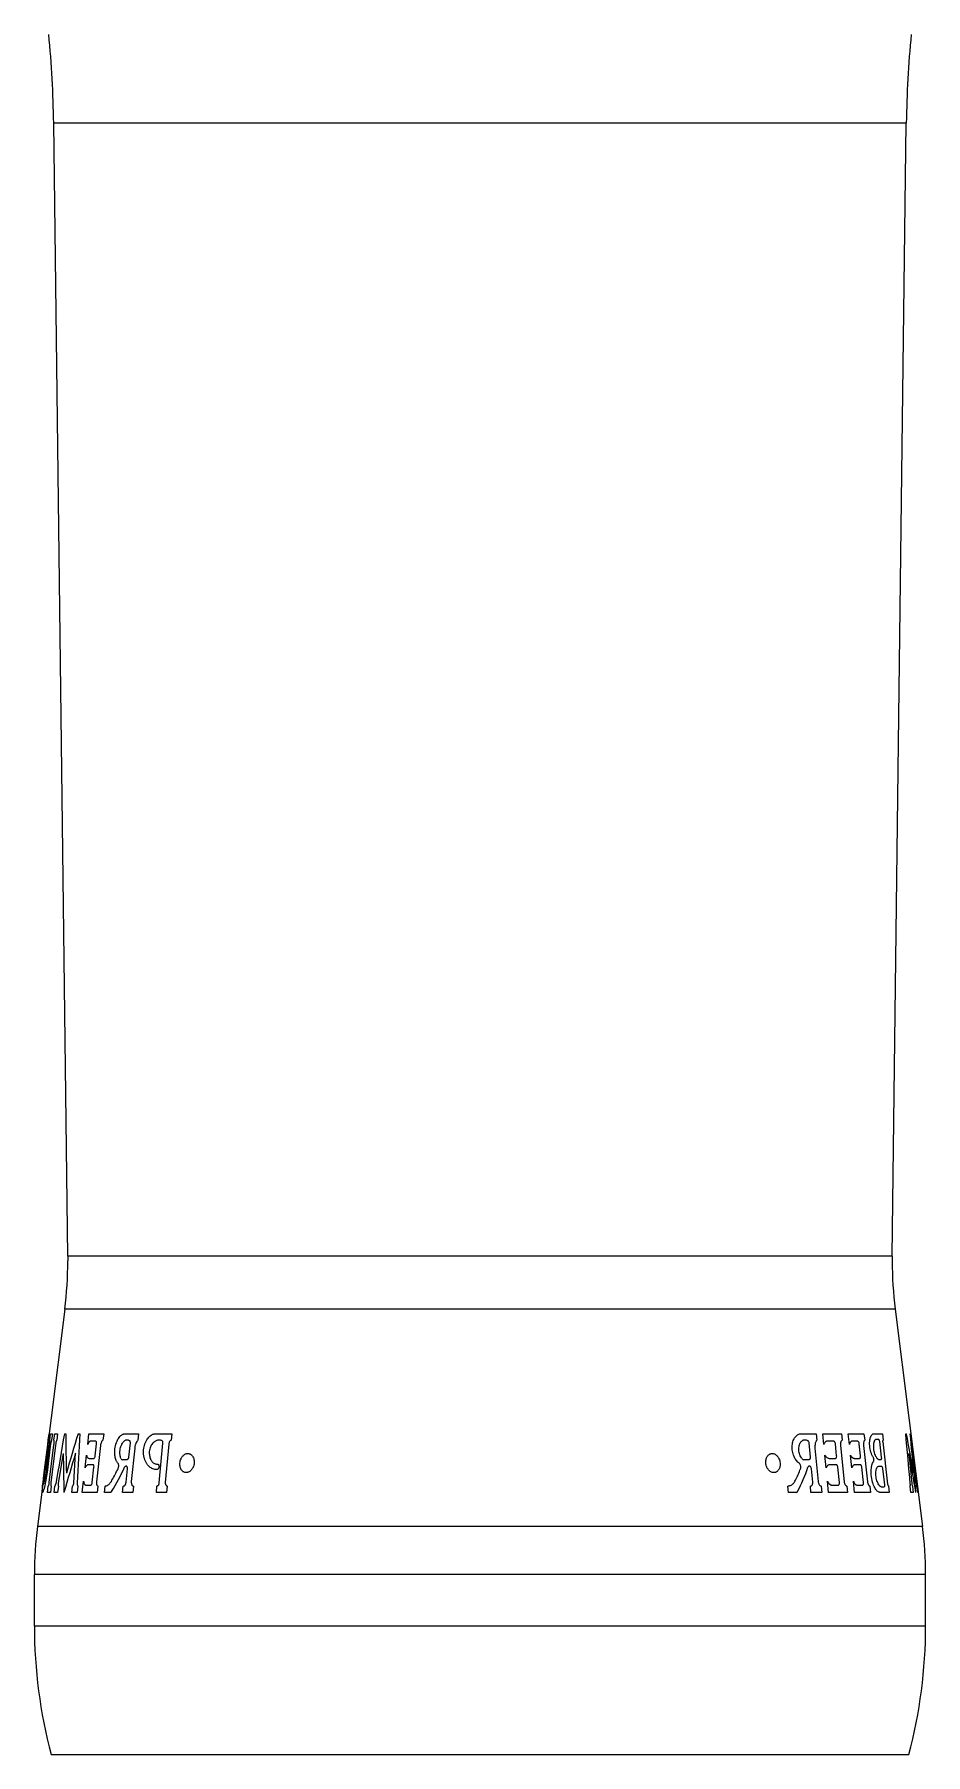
# Model space of a CAD drawing. Extents: x -180 to 858, y -94 to 522.
# Drawn here: x 788.3 to 857.6, y 28.9 to 162.7 of the extents above; entities that cross this region are included whole.
import ezdxf

# ---------------------------------------------------------------- set-up
doc = ezdxf.new("R2010")
doc.units = 0
doc.header["$LTSCALE"] = 7
doc.header["$MEASUREMENT"] = 0
doc.layers.add('8', color=250, linetype='CONTINUOUS', lineweight=15)

msp = doc.modelspace()

# ---------------------------------------------------------------- linework, layer by layer
at = {"layer": '8'}
for p, q in [((790.8706, 67.6293), (789.7729, 155.7556)), ((807.0429, 155.7556), (789.7729, 155.7556)), ((856.1229, 155.7556), (807.0429, 155.7556)), ((855.0252, 67.6293), (856.1229, 155.7556)), ((790.8706, 67.6293), (790.8729, 67.2556)), ((807.5692, 67.6293), (790.8706, 67.6293)), ((855.0252, 67.6293), (807.5692, 67.6293)), ((855.0252, 67.6293), (855.0229, 67.2556)), ((790.6375, 63.5053), (788.5082, 46.606)), ((807.4575, 63.5053), (790.6375, 63.5053)), ((855.2582, 63.5053), (807.4575, 63.5053)), ((855.2582, 63.5053), (857.3875, 46.606)), ((789.3543, 53.3209), (789.4168, 53.8169)), ((789.4431, 53.8169), (789.3807, 53.3209)), ((789.4168, 53.8169), (789.4431, 53.8169)), ((789.4743, 53.3209), (789.5366, 53.8169)), ((789.5366, 53.8169), (789.6702, 53.8169)), ((789.6702, 53.8169), (789.6082, 53.3209)), ((789.7905, 53.3209), (789.8522, 53.8169)), ((789.8522, 53.8169), (790.0839, 53.8169)), ((790.0839, 53.8169), (790.0227, 53.3209)), ((790.6063, 53.8169), (790.7133, 53.8169)), ((791.673, 53.8169), (791.8182, 53.8169)), ((792.4249, 52.9702), (792.5217, 53.8169)), ((792.5217, 53.8169), (793.6648, 53.8169)), ((793.6648, 53.8169), (793.6102, 53.3209)), ((795.3414, 53.8169), (796.3803, 53.8169)), ((796.3803, 53.8169), (796.3308, 53.3209)), ((797.7033, 53.8169), (798.9639, 53.8169)), ((798.9639, 53.8169), (798.9192, 53.3209)), ((847.9594, 53.8169), (849.0991, 53.8169)), ((849.0991, 53.8169), (849.1478, 53.3209)), ((849.7027, 52.9702), (849.6178, 53.8169)), ((849.6178, 53.8169), (851.0676, 53.8169)), ((851.0676, 53.8169), (851.12, 53.3209)), ((851.6938, 52.9702), (851.6026, 53.8169)), ((851.6026, 53.8169), (852.8284, 53.8169)), ((852.8284, 53.8169), (852.8841, 53.3209)), ((853.5921, 53.8148), (854.2618, 53.8159)), ((854.2618, 53.8159), (854.3201, 53.3209)), ((856.0725, 53.8169), (856.1317, 53.8169)), ((856.4299, 53.8169), (856.449, 53.8169)), ((789.0633, 50.9996), (789.3079, 52.9405)), ((789.3093, 52.8502), (789.0763, 51.0002)), ((789.211, 50.9995), (789.4496, 52.9004)), ((789.5116, 52.8462), (789.2804, 50.9996)), ((789.3079, 52.9405), (789.3543, 53.3209)), ((789.4311, 50.0107), (789.7977, 52.9635)), ((789.9138, 52.9345), (789.5499, 49.9933)), ((790.5212, 52.2697), (790.1213, 49.9633)), ((791.3391, 49.9894), (791.4796, 52.3027)), ((793.0446, 53.2326), (792.6464, 53.2326)), ((793.0091, 52.099), (793.1136, 53.0342)), ((793.413, 52.8918), (793.0982, 50.0623)), ((795.7194, 53.0978), (795.6069, 51.9956)), ((796.077, 52.6868), (795.816, 50.0912)), ((797.9901, 49.9862), (798.2769, 53.0884)), ((798.7299, 53.004), (798.4603, 50.0329)), ((848.5424, 53.0978), (848.6481, 51.9956)), ((849.0124, 52.6868), (849.2655, 50.0912)), ((850.4702, 53.2326), (849.9462, 53.2326)), ((850.7012, 52.099), (850.6043, 53.0342)), ((850.9949, 52.8918), (851.2899, 50.0623)), ((852.341, 53.2326), (851.8962, 53.2326)), ((852.5622, 52.099), (852.4587, 53.0342)), ((852.7901, 52.8918), (853.1044, 50.0623)), ((853.8041, 53.3986), (853.9345, 53.3986)), ((854.0336, 53.2002), (854.1759, 51.9798)), ((854.2833, 53.1772), (854.6684, 49.8991)), ((856.3222, 52.2697), (856.5422, 49.9633)), ((856.9271, 49.9894), (856.6181, 52.3027)), ((792.2175, 51.1565), (792.3309, 52.1486)), ((792.8394, 51.4027), (792.4634, 51.4027)), ((792.5233, 51.9006), (792.8953, 51.9006)), ((792.7763, 50.017), (792.9091, 51.2043)), ((795.4699, 51.7971), (795.1218, 51.7971)), ((795.4075, 50.0414), (795.5144, 51.0888)), ((848.5371, 51.7971), (848.1374, 51.7971)), ((848.8355, 50.0414), (848.7351, 51.0888)), ((849.8845, 51.1565), (849.785, 52.1486)), ((850.1199, 51.9006), (850.6077, 51.9006)), ((850.6591, 51.4027), (850.1657, 51.4027)), ((850.9169, 50.017), (850.794, 51.2043)), ((851.889, 51.1565), (851.7822, 52.1486)), ((852.0739, 51.9006), (852.4878, 51.9006)), ((852.5427, 51.4027), (852.124, 51.4027)), ((852.7924, 50.017), (852.6611, 51.2043)), ((853.9877, 51.2853), (854.1802, 51.2853)), ((854.1225, 51.7814), (854.0353, 51.7814)), ((854.28, 51.0869), (854.4226, 49.8628)), ((789.2846, 49.253), (789.3463, 49.7491)), ((789.5816, 49.7491), (789.5203, 49.253)), ((789.8021, 49.253), (789.8629, 49.7491)), ((790.1384, 49.7491), (790.0782, 49.253)), ((791.1918, 49.253), (791.2499, 49.7491)), ((791.6636, 49.7491), (791.6062, 49.253)), ((791.9999, 49.253), (792.0993, 50.1226)), ((792.2844, 49.8185), (792.6618, 49.8185)), ((793.2172, 49.7491), (793.1626, 49.253)), ((793.7304, 49.253), (793.7839, 49.7491)), ((795.1415, 49.253), (795.1925, 49.7491)), ((795.9743, 49.7491), (795.9247, 49.253)), ((797.7638, 49.253), (797.8099, 49.7491)), ((798.5973, 49.7491), (798.5526, 49.253)), ((846.9429, 49.253), (846.899, 49.7491)), ((848.7037, 49.253), (848.6564, 49.7491)), ((849.4988, 49.7491), (849.5476, 49.253)), ((850.0752, 49.253), (849.988, 50.1226)), ((850.3273, 49.8185), (850.8225, 49.8185)), ((851.4974, 49.7491), (851.5498, 49.253)), ((852.094, 49.253), (852.0004, 50.1226)), ((852.2971, 49.8185), (852.7173, 49.8185)), ((853.2852, 49.7491), (853.3408, 49.253)), ((854.3686, 49.6644), (854.2307, 49.6644)), ((854.7404, 49.7491), (854.7987, 49.253)), ((856.471, 49.253), (856.4096, 49.7491)), ((856.5941, 49.7491), (856.6559, 49.253)), ((857.012, 49.253), (856.9496, 49.7491)), ((856.9862, 49.7491), (857.0487, 49.253)), ((789.5203, 49.253), (789.2846, 49.253)), ((790.0782, 49.253), (789.8021, 49.253)), ((791.6062, 49.253), (791.1918, 49.253)), ((793.1626, 49.253), (791.9999, 49.253)), ((794.197, 49.253), (793.7304, 49.253)), ((795.9247, 49.253), (795.1415, 49.253)), ((798.5526, 49.253), (797.7638, 49.253)), ((847.5641, 49.253), (846.9429, 49.253)), ((849.5476, 49.253), (848.7037, 49.253)), ((851.5498, 49.253), (850.0752, 49.253)), ((853.3408, 49.253), (852.094, 49.253)), ((854.7987, 49.253), (854.0912, 49.253)), ((856.6559, 49.253), (856.471, 49.253)), ((857.0487, 49.253), (857.012, 49.253)), ((806.4367, 46.606), (788.5082, 46.606)), ((857.3875, 46.606), (806.4367, 46.606)), ((788.2729, 38.8556), (788.2729, 42.8556)), ((806.3238, 42.8556), (788.2729, 42.8556)), ((857.6229, 42.8556), (806.3238, 42.8556)), ((857.6229, 38.8556), (857.6229, 42.8556)), ((806.3238, 38.8556), (788.2729, 38.8556)), ((857.6229, 38.8556), (806.3238, 38.8556)), ((789.5729, 28.8556), (856.3229, 28.8556))]:
    msp.add_line(p, q, dxfattribs=at)
for points in [[(794.7739, 51.5251), (794.7413, 51.5637), (794.7108, 51.6061), (794.6826, 51.6519), (794.663, 51.6884), (794.6446, 51.7266), (794.6118, 51.8076), (794.5844, 51.894), (794.5656, 51.9694), (794.5505, 52.0475), (794.5389, 52.1277), (794.5327, 52.1891), (794.5283, 52.2513), (794.5255, 52.3768), (794.5301, 52.5041), (794.5421, 52.632), (794.5612, 52.7594), (794.5874, 52.8853), (794.6204, 53.0086), (794.6602, 53.1279), (794.6826, 53.1858), (794.7065, 53.2422), (794.7409, 53.315), (794.778, 53.3846), (794.8178, 53.4506), (794.8682, 53.5237), (794.9221, 53.5904), (794.9791, 53.65), (795.0087, 53.6768), (795.0389, 53.7016), (795.0801, 53.7312), (795.1222, 53.7567), (795.165, 53.778), (795.1942, 53.7897), (795.2235, 53.7994), (795.2628, 53.8091), (795.3023, 53.815), (795.3414, 53.8169)], [(796.8361, 51.8855), (796.821, 51.937), (796.8077, 51.9896), (796.7961, 52.0445), (796.7864, 52.1003), (796.7727, 52.2132), (796.7662, 52.3286), (796.767, 52.4454), (796.7749, 52.5629), (796.7897, 52.6801), (796.8113, 52.7962), (796.8396, 52.9105), (796.8741, 53.0211), (796.9149, 53.1283), (796.9619, 53.2313), (796.9876, 53.281), (797.0148, 53.3292), (797.0633, 53.4062), (797.1157, 53.4784), (797.1716, 53.5451), (797.2308, 53.6059), (797.2931, 53.66), (797.3581, 53.7069), (797.4157, 53.741), (797.4747, 53.7691), (797.535, 53.791), (797.591, 53.8054), (797.6472, 53.814), (797.7033, 53.8169)], [(847.7791, 51.5251), (847.716, 51.5762), (847.6556, 51.6335), (847.5984, 51.6966), (847.5446, 51.7649), (847.4945, 51.8379), (847.4558, 51.9019), (847.4199, 51.9685), (847.387, 52.0374), (847.3643, 52.0904), (847.3433, 52.1444), (847.3068, 52.2551), (847.2796, 52.3594), (847.2587, 52.4653), (847.2441, 52.5723), (847.2362, 52.6797), (847.2349, 52.7867), (847.2402, 52.8927), (847.2522, 52.9969), (847.271, 53.0986), (847.2965, 53.197), (847.3269, 53.2868), (847.3634, 53.3722), (847.4055, 53.4523), (847.4288, 53.4902), (847.4533, 53.5265), (847.4973, 53.5832), (847.5447, 53.6346), (847.5953, 53.6804), (847.6489, 53.7201), (847.7051, 53.7534), (847.7636, 53.78), (847.8113, 53.7961), (847.8601, 53.8076), (847.9096, 53.8146), (847.9594, 53.8169)], [(853.5437, 51.9947), (853.5176, 52.0361), (853.4924, 52.0801), (853.4678, 52.1277), (853.4444, 52.1776), (853.4019, 52.2822), (853.3648, 52.3931), (853.3333, 52.5087), (853.3077, 52.6276), (853.2882, 52.7483), (853.2749, 52.8697), (853.2679, 52.9924), (853.2677, 53.1132), (853.2744, 53.2308), (853.2805, 53.2879), (853.2882, 53.3434), (853.3015, 53.4148), (853.3178, 53.4825), (853.3374, 53.5459), (853.352, 53.585), (853.368, 53.6218), (853.3842, 53.654), (853.4016, 53.6838), (853.4306, 53.7246), (853.462, 53.7584), (853.4955, 53.7847), (853.5129, 53.7949), (853.5308, 53.803), (853.5611, 53.8118), (853.5921, 53.8148)], [(789.4496, 52.9004), (789.4647, 53.0372), (789.4746, 53.1648), (789.4772, 53.2295), (789.4772, 53.2837), (789.4743, 53.3209)], [(789.6082, 53.3209), (789.5977, 53.2926), (789.5872, 53.2586), (789.572, 53.1994), (789.5573, 53.1317), (789.5324, 52.9935), (789.5116, 52.8462)], [(789.7977, 52.9635), (789.8054, 53.0355), (789.81, 53.0975), (789.8123, 53.1548), (789.8121, 53.2037), (789.8097, 53.2481), (789.806, 53.2776), (789.8007, 53.3009), (789.796, 53.3131), (789.7905, 53.3209)], [(790.0227, 53.3209), (790.01, 53.3053), (789.9971, 53.2826), (789.9846, 53.2537), (789.9725, 53.2198), (789.9504, 53.1407), (789.9297, 53.0405), (789.9138, 52.9345)], [(792.6464, 53.2326), (792.6231, 53.2299), (792.5996, 53.2217), (792.5726, 53.2057), (792.5463, 53.1833), (792.5208, 53.1548), (792.5037, 53.1317), (792.4873, 53.1063), (792.4695, 53.0744), (792.4528, 53.04), (792.4249, 52.9702)], [(793.1136, 53.0342), (793.116, 53.0666), (793.1148, 53.1141), (793.1115, 53.1392), (793.1061, 53.1626), (793.1006, 53.1796), (793.0938, 53.1948), (793.08, 53.2151), (793.0719, 53.2226), (793.0632, 53.2282), (793.054, 53.2315), (793.0446, 53.2326)], [(793.6102, 53.3209), (793.5828, 53.3001), (793.5568, 53.2737), (793.54, 53.2531), (793.5241, 53.2304), (793.5065, 53.2016), (793.4903, 53.1706), (793.4638, 53.1088), (793.4413, 53.0393), (793.4243, 52.9662), (793.413, 52.8918)], [(795.0258, 51.8685), (795.002, 51.9208), (794.9815, 51.9767), (794.9644, 52.0357), (794.9541, 52.0803), (794.9456, 52.1262), (794.9384, 52.176), (794.9332, 52.2268), (794.9287, 52.3275), (794.9313, 52.4298), (794.9408, 52.5325), (794.9571, 52.6345), (794.9799, 52.7346), (795.0092, 52.832), (795.0448, 52.9256), (795.065, 52.9705), (795.0866, 53.0139), (795.1241, 53.0799), (795.1651, 53.1408), (795.2094, 53.1958), (795.2565, 53.2441), (795.3063, 53.285)], [(795.3063, 53.285), (795.3504, 53.313), (795.3958, 53.3335), (795.4188, 53.3408), (795.4419, 53.3462), (795.4727, 53.3501), (795.5033, 53.3503), (795.5336, 53.3468), (795.5701, 53.3374), (795.6055, 53.3224), (795.6394, 53.3021), (795.6715, 53.2769)], [(795.6715, 53.2769), (795.6884, 53.2574), (795.7021, 53.2325), (795.7121, 53.204), (795.7186, 53.1703), (795.7211, 53.1343), (795.7194, 53.0978)], [(796.3308, 53.3209), (796.285, 53.2645), (796.2431, 53.2021), (796.2052, 53.1346), (796.1718, 53.0628), (796.1428, 52.9875), (796.1272, 52.9393), (796.1134, 52.8903), (796.1013, 52.8399), (796.0913, 52.7889), (796.077, 52.6868)], [(797.4106, 52.9774), (797.3716, 52.9193), (797.3363, 52.8567), (797.3052, 52.7908), (797.2736, 52.7084), (797.2482, 52.6228), (797.2293, 52.5349), (797.2168, 52.4458), (797.2111, 52.3564), (797.2122, 52.2678)], [(797.2122, 52.2678), (797.2175, 52.197), (797.2263, 52.1274), (797.2436, 52.0359), (797.2672, 51.9478), (797.2971, 51.864), (797.3146, 51.8235), (797.3338, 51.7844), (797.354, 51.7479), (797.3757, 51.713), (797.4072, 51.6687), (797.4414, 51.6279), (797.4779, 51.5908), (797.523, 51.5531), (797.5707, 51.521), (797.621, 51.495), (797.6735, 51.4754), (797.7276, 51.4623), (797.7831, 51.4558), (797.8394, 51.456)], [(798.1969, 53.2791), (798.1459, 53.2986), (798.0933, 53.3126), (798.0397, 53.3209), (797.9769, 53.3235), (797.9138, 53.3185), (797.8511, 53.3059), (797.7891, 53.286), (797.7423, 53.266), (797.6963, 53.2419), (797.6513, 53.2141), (797.6184, 53.1908), (797.5861, 53.1655), (797.524, 53.1094), (797.4653, 53.0465), (797.4106, 52.9774)], [(798.2769, 53.0884), (798.2781, 53.1141), (798.277, 53.1394), (798.2722, 53.1708), (798.2636, 53.2005), (798.2512, 53.2272), (798.236, 53.249), (798.2176, 53.2667), (798.1969, 53.2791)], [(798.9192, 53.3209), (798.9008, 53.3115), (798.8827, 53.3002), (798.8638, 53.2857), (798.8457, 53.2693), (798.8142, 53.2331), (798.7924, 53.2004), (798.7733, 53.1646), (798.7573, 53.1262), (798.7475, 53.0963), (798.7396, 53.0659), (798.7337, 53.035), (798.7299, 53.004)], [(799.5988, 51.535), (799.6101, 51.622), (799.6287, 51.7079), (799.6544, 51.7917), (799.6871, 51.8723), (799.7062, 51.9116), (799.7269, 51.9496), (799.7487, 51.9854), (799.772, 52.0197), (799.8057, 52.0636), (799.8418, 52.1042), (799.8803, 52.1414), (799.932, 52.1831), (799.9867, 52.218), (800.0437, 52.2454), (800.0729, 52.2563), (800.1025, 52.265), (800.1322, 52.2717), (800.1621, 52.2763), (800.202, 52.279), (800.2417, 52.2779), (800.2811, 52.2729), (800.3191, 52.2642), (800.3562, 52.2519), (800.3922, 52.2361), (800.4185, 52.222), (800.4439, 52.206), (800.492, 52.1687), (800.5362, 52.1248), (800.5773, 52.073), (800.6132, 52.0156), (800.6437, 51.9534), (800.6686, 51.8871), (800.6876, 51.8177), (800.7009, 51.7458), (800.708, 51.6763), (800.7098, 51.6058), (800.7066, 51.535)], [(845.1908, 51.535), (845.1875, 51.6215), (845.1919, 51.7072), (845.197, 51.7497), (845.2042, 51.7915), (845.2131, 51.8323), (845.2241, 51.8723), (845.2457, 51.9342), (845.2721, 51.993), (845.3032, 52.0478), (845.3388, 52.0982), (845.3787, 52.1435), (845.4248, 52.185), (845.4495, 52.2033), (845.4752, 52.2199), (845.5012, 52.2342), (845.5278, 52.2465), (845.5693, 52.2616), (845.6121, 52.2721), (845.6556, 52.2779), (845.6998, 52.2789), (845.7543, 52.2736), (845.8084, 52.2613), (845.8616, 52.2421), (845.9133, 52.2164), (845.9631, 52.1846), (846.0028, 52.1538), (846.0406, 52.1193), (846.0763, 52.0815), (846.1016, 52.0512), (846.1257, 52.0192), (846.1488, 51.985), (846.1705, 51.9493), (846.1912, 51.9113), (846.2103, 51.872), (846.2429, 51.7915), (846.2686, 51.7078), (846.2872, 51.622), (846.2985, 51.535)], [(848.0083, 51.8685), (847.9818, 51.9024), (847.9566, 51.938), (847.9102, 52.0138), (847.8694, 52.0948), (847.8346, 52.1801), (847.806, 52.2687), (847.784, 52.3597), (847.7685, 52.4522), (847.7598, 52.5453), (847.7581, 52.6381), (847.7634, 52.7311), (847.7759, 52.8219), (847.7849, 52.8662), (847.7958, 52.9096), (847.8168, 52.9767), (847.8425, 53.0404), (847.8726, 53.1), (847.9071, 53.1551), (847.9456, 53.2048), (847.9876, 53.2481), (848.0329, 53.285)], [(848.0329, 53.285), (848.0787, 53.3131), (848.1027, 53.3244), (848.1272, 53.3337), (848.1648, 53.3439), (848.2032, 53.3495), (848.2421, 53.3505), (848.2813, 53.3469), (848.325, 53.3374), (848.3682, 53.3224), (848.4106, 53.3021), (848.4517, 53.2769)], [(848.4517, 53.2769), (848.4746, 53.2574), (848.4951, 53.2326), (848.5122, 53.2039), (848.5264, 53.1704), (848.5366, 53.1346), (848.5424, 53.0978)], [(849.1478, 53.3209), (849.1184, 53.2756), (849.0938, 53.2294), (849.0721, 53.18), (849.0535, 53.128), (849.0415, 53.0873), (849.0313, 53.0455), (849.0162, 52.959), (849.008, 52.8697), (849.0068, 52.7786), (849.0124, 52.6868)], [(849.9462, 53.2326), (849.9144, 53.2298), (849.8834, 53.2214), (849.8537, 53.2074), (849.8229, 53.1861), (849.7946, 53.1588), (849.7689, 53.1262), (849.7464, 53.0887), (849.7332, 53.0614), (849.7215, 53.0324), (849.7027, 52.9702)], [(850.6043, 53.0342), (850.5995, 53.0664), (850.5863, 53.1146), (850.577, 53.1377), (850.566, 53.1593), (850.554, 53.1782), (850.5408, 53.1949), (850.5187, 53.2151), (850.5068, 53.2226), (850.4946, 53.2281), (850.4824, 53.2315), (850.4702, 53.2326)], [(851.12, 53.3209), (851.0942, 53.3002), (851.0709, 53.274), (851.0509, 53.2437), (851.0336, 53.2091), (851.0191, 53.171), (851.0103, 53.1407), (851.0031, 53.1092), (850.9973, 53.0748), (850.9933, 53.0393), (850.9906, 52.966), (850.9949, 52.8918)], [(851.8962, 53.2326), (851.8691, 53.2298), (851.8429, 53.2214), (851.8179, 53.2075), (851.7947, 53.1887), (851.7733, 53.1652), (851.7537, 53.1374), (851.7405, 53.1139), (851.7285, 53.0884), (851.7084, 53.0322), (851.6938, 52.9702)], [(852.4587, 53.0342), (852.4539, 53.0667), (852.4417, 53.1146), (852.424, 53.1584), (852.4133, 53.1778), (852.4015, 53.1949), (852.3825, 53.2151), (852.3618, 53.2281), (852.3513, 53.2315), (852.341, 53.2326)], [(852.8841, 53.3209), (852.8632, 53.3003), (852.8444, 53.2741), (852.833, 53.2533), (852.8226, 53.2303), (852.8123, 53.2016), (852.8036, 53.1709), (852.7917, 53.1092), (852.7852, 53.0393), (852.7847, 52.966), (852.7901, 52.8918)], [(854.0353, 51.7814), (854.0056, 51.7847), (853.9754, 51.7945), (853.945, 51.8105), (853.9147, 51.8325), (853.8947, 51.8502), (853.875, 51.8703), (853.8367, 51.9169), (853.8148, 51.9482), (853.7936, 51.982), (853.7536, 52.0564), (853.7172, 52.1383), (853.6848, 52.2263), (853.6567, 52.3189), (853.6414, 52.3786), (853.6279, 52.4393), (853.6064, 52.5625), (853.5924, 52.6867), (853.5867, 52.7917), (853.5868, 52.895), (853.5928, 52.9952), (853.6049, 53.0905)], [(853.6049, 53.0905), (853.6199, 53.1632), (853.6398, 53.2294), (853.6517, 53.2594), (853.6647, 53.2871), (853.684, 53.32), (853.7052, 53.3477), (853.7282, 53.3698), (853.7523, 53.3857), (853.7778, 53.3954), (853.8041, 53.3986)], [(853.9345, 53.3986), (853.9428, 53.3975), (853.9512, 53.3941), (853.968, 53.381), (853.9836, 53.361), (853.9935, 53.3438), (854.0025, 53.3243), (854.0178, 53.2806), (854.0288, 53.2329), (854.0336, 53.2002)], [(854.3201, 53.3209), (854.3102, 53.319), (854.3043, 53.3149), (854.2989, 53.3086), (854.2923, 53.2964), (854.2872, 53.2813), (854.283, 53.2591), (854.281, 53.2339), (854.2811, 53.2056), (854.2833, 53.1772)], [(789.2804, 50.9996), (789.2371, 50.6802), (789.1879, 50.3674), (789.1343, 50.0698), (789.105, 49.9223), (789.0753, 49.7839), (789.0491, 49.6697), (789.0233, 49.5658), (788.9847, 49.4262), (788.9668, 49.3697), (788.9502, 49.3231), (788.9367, 49.2908), (788.9246, 49.2676), (788.9141, 49.2537), (788.9094, 49.2504), (788.9072, 49.2496), (788.9042, 49.2497), (788.9014, 49.2511), (788.8991, 49.2536), (788.895, 49.262), (788.8908, 49.2808), (788.8882, 49.3077), (788.8871, 49.3514), (788.8882, 49.4061), (788.8938, 49.5083), (788.9036, 49.6301), (788.9154, 49.7536), (788.9454, 50.032), (788.9817, 50.3403), (789.0633, 50.9996)], [(789.0763, 51.0002), (789.0432, 50.7291), (789.0138, 50.4693), (788.9966, 50.2996), (788.9839, 50.1505), (788.9787, 50.0677), (788.9765, 50), (788.9778, 49.9504), (788.9798, 49.9332), (788.9827, 49.9214), (788.9852, 49.9167), (788.9866, 49.9152), (788.989, 49.9143), (788.9916, 49.9148), (788.9955, 49.9178), (789.0043, 49.9318), (789.0133, 49.9526), (789.0232, 49.9808), (789.0402, 50.0383), (789.0586, 50.1101), (789.0785, 50.197), (789.0989, 50.2946), (789.1393, 50.5135), (789.1773, 50.7523), (789.211, 50.9995)], [(792.4634, 51.4027), (792.438, 51.4001), (792.4124, 51.3924), (792.3869, 51.3799), (792.3552, 51.3573), (792.3245, 51.3279), (792.2951, 51.2923), (792.275, 51.2635), (792.2558, 51.2321), (792.236, 51.1954), (792.2175, 51.1565)], [(792.3309, 52.1486), (792.3461, 52.0912), (792.3653, 52.0391), (792.3884, 51.9938), (792.4109, 51.9613), (792.436, 51.9353), (792.4634, 51.9161), (792.4926, 51.9045), (792.5233, 51.9006)], [(792.9091, 51.2043), (792.9114, 51.2366), (792.9102, 51.2842), (792.9068, 51.3092), (792.9015, 51.3325), (792.8959, 51.3496), (792.889, 51.3648), (792.8751, 51.3851), (792.8669, 51.3927), (792.8581, 51.3982), (792.8489, 51.4016), (792.8394, 51.4027)], [(792.8953, 51.9006), (792.9054, 51.9018), (792.9158, 51.9055), (792.9273, 51.9122), (792.9384, 51.9215), (792.9495, 51.9337), (792.9599, 51.9481), (792.9784, 51.9822), (792.9923, 52.0189), (793.0025, 52.0581), (793.0091, 52.099)], [(794.7853, 51.093), (794.8043, 51.1372), (794.8191, 51.1849), (794.8295, 51.2347), (794.8352, 51.2842), (794.8361, 51.3327), (794.8323, 51.3801), (794.8241, 51.4226), (794.8115, 51.4622), (794.7946, 51.497), (794.7739, 51.5251)], [(795.5144, 51.0888), (795.5158, 51.14), (795.5137, 51.1654), (795.5096, 51.1897), (795.5034, 51.2126), (795.4952, 51.2339), (795.4869, 51.2501), (795.4772, 51.2645), (795.4623, 51.2806), (795.4454, 51.2923), (795.4273, 51.2992), (795.4149, 51.3009), (795.4022, 51.3005), (795.3891, 51.2978), (795.376, 51.2929), (795.3515, 51.2774), (795.3308, 51.2571), (795.3123, 51.232), (795.2965, 51.2033)], [(795.6069, 51.9956), (795.6002, 51.9546), (795.5887, 51.9153), (795.5726, 51.8789), (795.5612, 51.8596), (795.5484, 51.8422), (795.5367, 51.8292), (795.5242, 51.8182), (795.5066, 51.8068), (795.4882, 51.7996), (795.4699, 51.7971)], [(797.8076, 51.0288), (797.7275, 51.0309), (797.6486, 51.0405), (797.5711, 51.0576), (797.4957, 51.0822), (797.4226, 51.114), (797.3521, 51.153), (797.2845, 51.1988), (797.2202, 51.2512), (797.1721, 51.2968), (797.1262, 51.346), (797.0827, 51.3987), (797.0517, 51.4403), (797.0221, 51.4837), (796.9937, 51.529), (796.9668, 51.5758), (796.9174, 51.6739), (796.8738, 51.7773), (796.8361, 51.8855)], [(797.8394, 51.456), (797.8598, 51.4551), (797.8796, 51.45), (797.8981, 51.4407), (797.911, 51.4313), (797.9229, 51.4197), (797.9342, 51.4056), (797.9442, 51.3897), (797.9592, 51.355), (797.967, 51.3249), (797.9711, 51.2931), (797.9717, 51.2598), (797.9686, 51.2261), (797.9589, 51.1818), (797.9431, 51.1398), (797.9216, 51.102), (797.9027, 51.0779), (797.8813, 51.0579), (797.8577, 51.0425), (797.8328, 51.0325), (797.8076, 51.0288)], [(800.7066, 51.535), (800.6954, 51.4478), (800.6766, 51.3618), (800.6505, 51.278), (800.6346, 51.2372), (800.617, 51.1974), (800.5853, 51.1359), (800.5494, 51.0778), (800.5097, 51.0235), (800.4661, 50.9736), (800.4192, 50.9286), (800.3663, 50.887), (800.3106, 50.8521), (800.2526, 50.8246), (800.2227, 50.8137), (800.1926, 50.8049), (800.1627, 50.7983), (800.1326, 50.7937), (800.0924, 50.7909), (800.0523, 50.7921), (800.0128, 50.7971), (799.9702, 50.8071), (799.9288, 50.8216), (799.889, 50.8407), (799.8511, 50.864), (799.8269, 50.8818), (799.8037, 50.9014), (799.7604, 50.9454), (799.7305, 50.983), (799.7034, 51.0237), (799.6792, 51.0672), (799.6633, 51.1007), (799.6492, 51.1355), (799.636, 51.1731), (799.6247, 51.2117), (799.6079, 51.2897), (799.598, 51.3703), (799.595, 51.4523), (799.5988, 51.535)], [(846.2985, 51.535), (846.3023, 51.4486), (846.2987, 51.3629), (846.294, 51.3198), (846.2872, 51.2773), (846.2789, 51.2372), (846.2688, 51.1979), (846.2483, 51.1359), (846.223, 51.0771), (846.1929, 51.0221), (846.1584, 50.9717), (846.1195, 50.9264), (846.0743, 50.8849), (846.05, 50.8666), (846.0249, 50.8502), (845.999, 50.8358), (845.9724, 50.8233), (845.9311, 50.8083), (845.8885, 50.7978), (845.8449, 50.7921), (845.8007, 50.7911), (845.7457, 50.7963), (845.6909, 50.8087), (845.6369, 50.8278), (845.5843, 50.8535), (845.5335, 50.8852), (845.493, 50.916), (845.4543, 50.9504), (845.4177, 50.9882), (845.3917, 51.0186), (845.367, 51.0505), (845.3352, 51.0971), (845.3063, 51.1462), (845.2802, 51.1976), (845.2626, 51.2374), (845.2468, 51.2781), (845.2207, 51.3619), (845.2019, 51.4478), (845.1908, 51.535)], [(847.8885, 51.093), (847.9017, 51.137), (847.9092, 51.1846), (847.9109, 51.2343), (847.9069, 51.2842), (847.8975, 51.3326), (847.883, 51.3783), (847.8634, 51.422), (847.8391, 51.4621), (847.8107, 51.497), (847.7791, 51.5251)], [(848.7351, 51.0888), (848.7285, 51.1296), (848.7169, 51.1692), (848.7008, 51.206), (848.6837, 51.2338), (848.6636, 51.258), (848.6414, 51.2776), (848.6182, 51.2912), (848.5939, 51.2992), (848.5696, 51.3009), (848.5497, 51.2973), (848.5306, 51.2893), (848.5133, 51.2773), (848.4942, 51.2572), (848.4785, 51.232), (848.4665, 51.2033)], [(848.6481, 51.9956), (848.6492, 51.9548), (848.6447, 51.9153), (848.6344, 51.8786), (848.6234, 51.8551), (848.6096, 51.8346), (848.5933, 51.8181), (848.5759, 51.8066), (848.5569, 51.7995), (848.5371, 51.7971)], [(849.785, 52.1486), (849.8223, 52.0908), (849.8635, 52.0387), (849.9081, 51.9936), (849.9483, 51.9613), (849.9901, 51.9353), (850.0331, 51.9162), (850.0765, 51.9045), (850.1199, 51.9006)], [(850.1657, 51.4027), (850.1315, 51.4001), (850.098, 51.3924), (850.0656, 51.3797), (850.0314, 51.3599), (849.9992, 51.3346), (849.9695, 51.3042), (849.9424, 51.2691), (849.9259, 51.2433), (849.9107, 51.2159), (849.8845, 51.1565)], [(850.6077, 51.9006), (850.625, 51.903), (850.6415, 51.9101), (850.6566, 51.9214), (850.6668, 51.9328), (850.6759, 51.9462), (850.6845, 51.9633), (850.6915, 51.982), (850.6998, 52.0188), (850.703, 52.0582), (850.7012, 52.099)], [(850.794, 51.2043), (850.7891, 51.2364), (850.7758, 51.2846), (850.7665, 51.3077), (850.7555, 51.3292), (850.7435, 51.3482), (850.7302, 51.3649), (850.7079, 51.3852), (850.6959, 51.3927), (850.6837, 51.3982), (850.6713, 51.4016), (850.6591, 51.4027)], [(851.7822, 52.1486), (851.8154, 52.0909), (851.8518, 52.0388), (851.8911, 51.9935), (851.9128, 51.9726), (851.9351, 51.9541), (851.9578, 51.9382), (851.9808, 51.9249), (852.0118, 51.9115), (852.043, 51.9033), (852.0739, 51.9006)], [(852.124, 51.4027), (852.095, 51.4001), (852.0666, 51.3924), (852.0393, 51.3798), (852.0134, 51.3624), (851.9891, 51.3406), (851.9665, 51.3147), (851.9507, 51.2927), (851.936, 51.2688), (851.9102, 51.2156), (851.889, 51.1565)], [(852.4878, 51.9006), (852.5025, 51.903), (852.5162, 51.9101), (852.5286, 51.9214), (852.5374, 51.9335), (852.5451, 51.9479), (852.5566, 51.982), (852.5629, 52.0189), (852.5646, 52.0582), (852.5622, 52.099)], [(852.6611, 51.2043), (852.6562, 51.2367), (852.644, 51.2847), (852.6262, 51.3285), (852.6154, 51.3479), (852.6035, 51.365), (852.5844, 51.3851), (852.5636, 51.3982), (852.5531, 51.4016), (852.5427, 51.4027)], [(854.0912, 49.253), (854.0693, 49.2541), (854.0472, 49.2573), (854.0243, 49.2629), (854.0012, 49.2706), (853.9555, 49.2923), (853.9099, 49.322), (853.8648, 49.3593), (853.8369, 49.3863), (853.8095, 49.4158), (853.7564, 49.482), (853.7056, 49.557), (853.659, 49.6372), (853.6154, 49.7237), (853.575, 49.8156), (853.5381, 49.9121), (853.5155, 49.9787), (853.4945, 50.0467), (853.4575, 50.1865), (853.4276, 50.3298), (853.405, 50.4751), (853.3898, 50.621), (853.3822, 50.766), (853.382, 50.8959), (853.3883, 51.0231), (853.4012, 51.1461), (853.4106, 51.208), (853.4218, 51.2681), (853.4337, 51.3218), (853.4472, 51.3737), (853.4721, 51.4525), (853.5011, 51.5258), (853.5339, 51.5921), (853.5701, 51.6501)], [(853.5701, 51.6501), (853.5823, 51.6731), (853.5913, 51.7016), (853.596, 51.7271), (853.5986, 51.7545), (853.5993, 51.7848), (853.5979, 51.8155), (853.5928, 51.8564), (853.5845, 51.8966), (853.5762, 51.9252), (853.5659, 51.9525), (853.5553, 51.975), (853.5437, 51.9947)], [(853.8389, 50.1505), (853.8095, 50.2467), (853.7853, 50.347), (853.7667, 50.45), (853.754, 50.5542), (853.7473, 50.6582), (853.747, 50.7605), (853.7529, 50.8593), (853.7655, 50.953), (853.7742, 50.9972), (853.7847, 51.0395), (853.7962, 51.0776), (853.8092, 51.1133), (853.8223, 51.1438), (853.8367, 51.1719), (853.8617, 51.2105), (853.8893, 51.2418), (853.9045, 51.255), (853.9203, 51.2658), (853.9354, 51.2738), (853.9509, 51.2797), (853.9692, 51.2839), (853.9877, 51.2853)], [(854.1759, 51.9798), (854.1787, 51.9477), (854.1793, 51.9166), (854.178, 51.8891), (854.1749, 51.8628), (854.1667, 51.8287), (854.161, 51.8142), (854.1542, 51.8021), (854.147, 51.7929), (854.1388, 51.7863), (854.1308, 51.7826), (854.1225, 51.7814)], [(854.1802, 51.2853), (854.1885, 51.2842), (854.197, 51.2808), (854.2139, 51.2677), (854.2296, 51.2477), (854.2396, 51.2305), (854.2487, 51.2111), (854.264, 51.1673), (854.2751, 51.1197), (854.28, 51.0869)], [(789.3463, 49.7491), (789.3496, 49.7462), (789.354, 49.7451), (789.3568, 49.746), (789.3608, 49.7486), (789.3691, 49.7591), (789.3793, 49.7792), (789.3892, 49.8058), (789.4014, 49.8485), (789.4129, 49.8987), (789.4231, 49.9546), (789.4311, 50.0107)], [(789.5499, 49.9933), (789.543, 49.9216), (789.5408, 49.854), (789.542, 49.8172), (789.5454, 49.7855), (789.55, 49.7647), (789.5561, 49.75), (789.5596, 49.7453), (789.5635, 49.7424), (789.5678, 49.7413), (789.5722, 49.7421), (789.5816, 49.7491)], [(789.8629, 49.7491), (789.8696, 49.7464), (789.877, 49.748), (789.8842, 49.7534), (789.8915, 49.7623), (789.9017, 49.7798), (789.9112, 49.8019), (789.9271, 49.853), (789.9392, 49.9112)], [(790.1213, 49.9633), (790.1145, 49.9128), (790.1116, 49.863), (790.1124, 49.8246), (790.1166, 49.791), (790.1211, 49.7736), (790.127, 49.76), (790.1325, 49.753), (790.1384, 49.7491)], [(791.2499, 49.7491), (791.2615, 49.7576), (791.2726, 49.7696), (791.2832, 49.7844), (791.302, 49.821), (791.3176, 49.8648), (791.3255, 49.8949), (791.3317, 49.926), (791.3391, 49.9894)], [(791.5972, 49.9892), (791.5961, 49.9524), (791.5971, 49.917), (791.6001, 49.8834), (791.6043, 49.8564), (791.6102, 49.831), (791.6239, 49.7939), (791.6325, 49.7783), (791.6422, 49.7654), (791.6525, 49.7556), (791.6636, 49.7491)], [(792.0993, 50.1226), (792.109, 50.0587), (792.123, 49.9995), (792.1416, 49.9463), (792.1526, 49.9223), (792.1647, 49.9003), (792.1776, 49.881), (792.1915, 49.864), (792.2049, 49.8508), (792.2189, 49.8398), (792.2398, 49.828), (792.2617, 49.8209), (792.2844, 49.8185)], [(792.6618, 49.8185), (792.6721, 49.8198), (792.6825, 49.8234), (792.6941, 49.8302), (792.7053, 49.8395), (792.7164, 49.8516), (792.7269, 49.8661), (792.7455, 49.9002), (792.7595, 49.9368), (792.7698, 49.976), (792.7763, 50.017)], [(793.0982, 50.0623), (793.0946, 50.013), (793.095, 49.9641), (793.1011, 49.9061), (793.1068, 49.8778), (793.1144, 49.8514), (793.1228, 49.8294), (793.1328, 49.8092), (793.1502, 49.7841), (793.1707, 49.7649), (793.1818, 49.7579), (793.1933, 49.753), (793.2051, 49.75), (793.2172, 49.7491)], [(793.7839, 49.7491), (793.8108, 49.7523), (793.8378, 49.7576), (793.8919, 49.7742), (793.9363, 49.7937), (793.9803, 49.8184), (794.0237, 49.8478), (794.0554, 49.8726), (794.0866, 49.8999), (794.1177, 49.93), (794.1483, 49.9625), (794.2063, 50.0328), (794.2608, 50.1105), (794.3115, 50.1947)], [(795.1925, 49.7491), (795.2183, 49.7494), (795.2333, 49.7526), (795.2483, 49.7579), (795.2776, 49.7743), (795.305, 49.7975), (795.3298, 49.8264), (795.3441, 49.8476), (795.3573, 49.8706), (795.3701, 49.8974), (795.3814, 49.9258), (795.398, 49.983), (795.4075, 50.0414)], [(795.816, 50.0912), (795.8132, 50.0404), (795.8153, 49.99), (795.819, 49.9589), (795.8247, 49.9289), (795.8352, 49.8913), (795.8492, 49.8565), (795.8668, 49.8251), (795.8892, 49.7964), (795.9152, 49.7735), (795.9438, 49.7575), (795.9743, 49.7491)], [(797.8099, 49.7491), (797.8336, 49.7526), (797.8593, 49.762), (797.8841, 49.7768), (797.907, 49.7962), (797.9285, 49.8209), (797.9474, 49.8493), (797.9631, 49.8804), (797.9757, 49.9143), (797.9848, 49.9499), (797.9901, 49.9862)], [(798.4603, 50.0329), (798.4587, 49.9936), (798.4608, 49.9546), (798.4692, 49.9066), (798.4841, 49.8619), (798.494, 49.8413), (798.5055, 49.8221), (798.518, 49.8051), (798.5317, 49.7897), (798.5521, 49.7721), (798.574, 49.7585), (798.5973, 49.7491)], [(846.899, 49.7491), (846.9536, 49.7548), (847.0075, 49.7653), (847.0601, 49.7805), (847.1114, 49.8002), (847.157, 49.8224), (847.2011, 49.8482), (847.2434, 49.8775), (847.2739, 49.9016), (847.3033, 49.9276), (847.3319, 49.9556), (847.3594, 49.9854), (847.4103, 50.0495), (847.4562, 50.1195), (847.497, 50.1947)], [(848.6564, 49.7491), (848.6856, 49.7494), (848.7012, 49.7525), (848.7164, 49.7575), (848.7318, 49.7647), (848.7463, 49.7739), (848.7723, 49.797), (848.7941, 49.8261), (848.8098, 49.8561), (848.822, 49.8896), (848.8308, 49.926), (848.8349, 49.9534), (848.8371, 49.9814), (848.8374, 50.0114), (848.8355, 50.0414)], [(849.2655, 50.0912), (849.2729, 50.0406), (849.2852, 49.9905), (849.3019, 49.9423), (849.322, 49.8991), (849.3457, 49.8597), (849.3728, 49.8247), (849.4017, 49.7963), (849.433, 49.7736), (849.4657, 49.7575), (849.4988, 49.7491)], [(849.988, 50.1226), (850.0192, 50.058), (850.0552, 49.9987), (850.0957, 49.9456), (850.1174, 49.9219), (850.1401, 49.9001), (850.1625, 49.8815), (850.1855, 49.865), (850.2083, 49.8513), (850.2315, 49.8398), (850.2634, 49.8281), (850.2954, 49.8209), (850.3273, 49.8185)], [(850.8225, 49.8185), (850.84, 49.8209), (850.8567, 49.828), (850.8718, 49.8394), (850.8822, 49.8508), (850.8913, 49.8643), (850.9, 49.8813), (850.9071, 49.9), (850.9155, 49.9368), (850.9188, 49.9762), (850.9169, 50.017)], [(851.2899, 50.0623), (851.2973, 50.0133), (851.3088, 49.965), (851.3246, 49.9185), (851.3428, 49.8777), (851.3642, 49.841), (851.3886, 49.8089), (851.414, 49.784), (851.4414, 49.7649), (851.4696, 49.753), (851.4974, 49.7491)], [(852.0004, 50.1226), (852.0284, 50.0582), (852.0604, 49.9989), (852.0963, 49.9458), (852.1155, 49.9219), (852.1355, 49.9), (852.1743, 49.8656), (852.1943, 49.8516), (852.2147, 49.8399), (852.2422, 49.8281), (852.2697, 49.821), (852.2971, 49.8185)], [(852.7173, 49.8185), (852.732, 49.8209), (852.7459, 49.828), (852.7584, 49.8393), (852.7673, 49.8514), (852.775, 49.8658), (852.7868, 49.8999), (852.793, 49.9369), (852.7949, 49.9762), (852.7924, 50.017)], [(853.1044, 50.0623), (853.1119, 50.0126), (853.123, 49.9635), (853.1417, 49.9053), (853.165, 49.8534), (853.1784, 49.8301), (853.1931, 49.8088), (853.2073, 49.7917), (853.2224, 49.7769), (853.2434, 49.7616), (853.2645, 49.7522), (853.2852, 49.7491)], [(854.2307, 49.6644), (854.2032, 49.6668), (854.1753, 49.6742), (854.1472, 49.6863), (854.126, 49.6984), (854.105, 49.7131), (854.0634, 49.7493), (854.023, 49.7942), (853.9814, 49.8508), (853.9423, 49.9147), (853.9059, 49.9853), (853.8722, 50.0617), (853.8389, 50.1505)], [(854.4226, 49.8628), (854.4254, 49.8308), (854.426, 49.7998), (854.4248, 49.7721), (854.4215, 49.7457), (854.4132, 49.7116), (854.4074, 49.6972), (854.4006, 49.6851), (854.3933, 49.6759), (854.3851, 49.6693), (854.377, 49.6656), (854.3686, 49.6644)], [(854.6684, 49.8991), (854.6768, 49.8519), (854.689, 49.8115), (854.6966, 49.7938), (854.7051, 49.7782), (854.7141, 49.7655), (854.7238, 49.756), (854.7322, 49.7509), (854.7404, 49.7491)], [(856.4096, 49.7491), (856.4143, 49.7466), (856.4186, 49.7468), (856.4226, 49.7496), (856.4283, 49.7607), (856.4324, 49.7786), (856.4349, 49.8018), (856.4357, 49.8531), (856.4323, 49.9112)], [(856.5422, 49.9633), (856.5481, 49.9125), (856.5562, 49.8627), (856.5643, 49.8244), (856.5734, 49.7909), (856.5804, 49.771), (856.5875, 49.7565), (856.592, 49.7507), (856.5941, 49.7491)], [(794.2849, 49.3186), (794.2668, 49.2931), (794.2463, 49.2727), (794.2243, 49.2591), (794.2106, 49.2545), (794.197, 49.253)]]:
    msp.add_lwpolyline(points, dxfattribs=at)
for centre, radius, start, end in [((709.7791, 154.7592), 80, 0.713621, 5.674838), ((936.1167, 154.7592), 80, 174.325156, 179.286373), ((760.8729, 67.2556), 30, 352.818562, 360), ((885.0229, 67.2556), 30, 179.999995, 187.181433), ((2252.3164, -197.8546), 1483.2177, 170.2308264, 170.3838773), ((930.7379, 54.6695), 140.0273, 180.34884, 181.601265), ((961.1328, 1.8902), 177.2371, 162.963642, 163.995574), ((1707.3584, -0.9729), 917.1782, 176.5752662, 176.8147736), ((97.4646, -18.0373), 762.0032, 5.1159094, 5.4108263), ((682.2034, 20.5766), 177.0762, 9.813102, 10.81961), ((738.0609, 42.2638), 118.9315, 4.094917, 5.57456), ((-659.1278, -146.8393), 1528.8022, 7.3971871, 7.5418676), ((795.4068, 52.19), 6.1322, 169.371643, 173.820296), ((929.8898, 53.1876), 139.3717, 180.377363, 181.617725), ((959.6317, 0.6916), 175.8943, 162.937127, 163.973444), ((683.3077, 19.099), 176.1655, 9.855781, 10.853161), ((738.9586, 40.9176), 118.209, 4.043514, 5.526893), ((775.4625, 60.6333), 21.9615, 328.988718, 334.57166), ((775.7793, 60.5442), 21.2263, 330.818396, 333.560261), ((795.1323, 51.9087), 0.1129, 200.684376, 264.636318), ((837.4619, 55.1015), 11.1705, 333.942907, 338.970908), ((837.3899, 54.8145), 11.65, 331.850724, 341.943259), ((848.151, 51.9705), 0.1747, 215.563861, 265.511074), ((854.8369, 49.6613), 2.1152, 2.379835, 8.920959), ((861.8834, 50.5813), 4.9677, 186.8445, 189.644249), ((847.5585, 49.3645), 0.1122, 272.903914, 335.977116), ((818.2729, 42.8556), 30, 172.818567, 180.000005), ((827.6229, 42.8556), 30, 0, 7.181438), ((827.3845, 38.8556), 39.1116, 180.000009, 194.813815), ((818.5113, 38.8556), 39.1116, 345.186185, 359.99999)]:
    msp.add_arc(centre, radius, start, end, dxfattribs=at)

doc.saveas('drawing.dxf')
